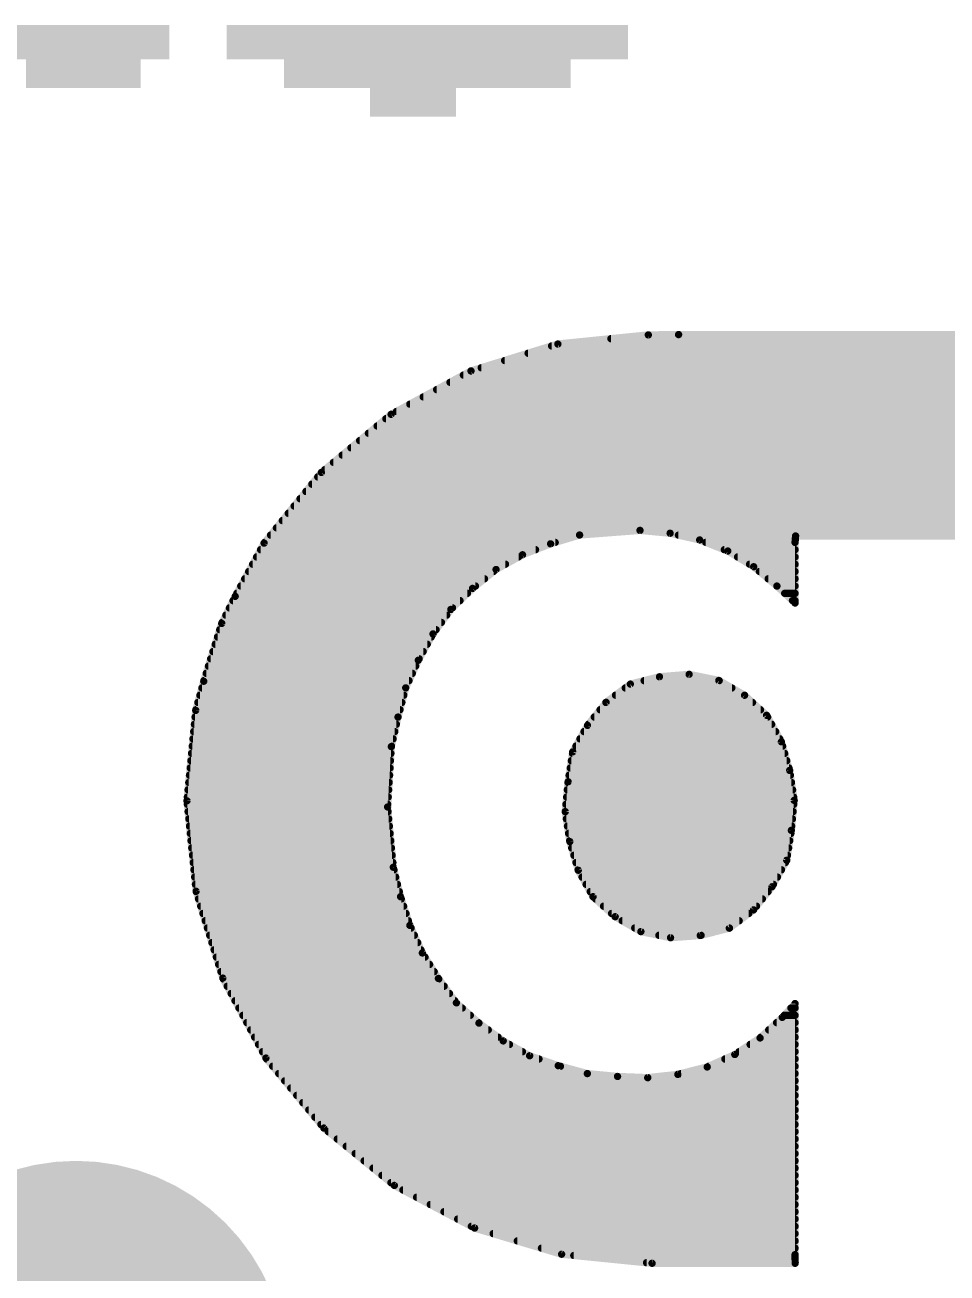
# Model space of a CAD drawing. Extents: x -28.1 to 58.5, y -25.8 to 33.8.
# Drawn here: x 19.469 to 21.078, y 7.157 to 9.336 of the extents above; entities that cross this region are included whole.
import ezdxf

# ---------------------------------------------------------------- set-up
doc = ezdxf.new("R2010")
doc.units = 0
for name, color, linetype in [('18', 110, 'CONTINUOUS'), ('21', 253, 'CONTINUOUS'), ('22', 253, 'CONTINUOUS')]:
    doc.layers.add(name, color=color, linetype=linetype)

# ---------------------------------------------------------------- blocks, each defined once
blk = doc.blocks.new('RECT')
blk.add_solid([(-0.5, -0.5), (0.5, -0.5), (-0.5, 0.5), (0.5, 0.5)])
blk = doc.blocks.new('ROUNDV')
at = {"const_width": 0.5}
blk.add_lwpolyline([(0, -0.25, 1), (0, 0.25, 1), (0, -0.25)], format="xyb", dxfattribs=at)

msp = doc.modelspace()

# ---------------------------------------------------------------- linework, layer by layer
at = {"layer": '21', "const_width": 0.0127}
for points in [[(20.5566, 8.795), (20.3987, 8.7791)], [(20.6094, 8.7955), (20.5566, 8.795)], [(23.941, 8.7955), (20.6094, 8.7955)], [(20.3987, 8.7791), (20.2472, 8.7321)], [(20.3879, 8.7757), (24.1095, 8.7757)], [(20.4913, 8.7884), (24.0116, 8.7884)], [(20.3469, 8.763), (24.156, 8.763)], [(20.2472, 8.7321), (20.1079, 8.6563)], [(20.2651, 8.7376), (24.235, 8.7376)], [(20.306, 8.7503), (24.1969, 8.7503)], [(20.2107, 8.7122), (24.2926, 8.7122)], [(20.234, 8.7249), (24.2679, 8.7249)], [(20.1639, 8.6868), (24.3394, 8.6868)], [(20.1873, 8.6995), (24.316, 8.6995)], [(20.1406, 8.6741), (24.3628, 8.6741)], [(20.1079, 8.6563), (19.9861, 8.5548)], [(20.0987, 8.6487), (24.4028, 8.6487)], [(20.1172, 8.6614), (24.383, 8.6614)], [(20.0683, 8.6233), (24.4351, 8.6233)], [(20.0835, 8.636), (24.4197, 8.636)], [(20.053, 8.6106), (24.4505, 8.6106)], [(20.0226, 8.5852), (24.4813, 8.5852)], [(20.0378, 8.5979), (24.4659, 8.5979)], [(19.9921, 8.5598), (24.5088, 8.5598)], [(20.0073, 8.5725), (24.4958, 8.5725)], [(19.9861, 8.5548), (19.8863, 8.4316)], [(19.9696, 8.5344), (24.5336, 8.5344)], [(19.9799, 8.5471), (24.5218, 8.5471)], [(19.9593, 8.5217), (24.5441, 8.5217)], [(19.9387, 8.4963), (24.5651, 8.4963)], [(19.949, 8.509), (24.5546, 8.509)], [(19.9181, 8.4709), (24.586, 8.4709)], [(19.9284, 8.4836), (24.5756, 8.4836)], [(19.9078, 8.4582), (24.5964, 8.4582)], [(20.4367, 8.4457), (20.5421, 8.4538)], [(20.5421, 8.4538), (20.5946, 8.4488)], [(20.5946, 8.4488), (20.6461, 8.4371)], [(19.8863, 8.4316), (19.8359, 8.3387)], [(19.8873, 8.4328), (20.3941, 8.4328)], [(19.8976, 8.4455), (20.436, 8.4455)], [(20.3371, 8.4113), (20.3861, 8.4304)], [(20.3861, 8.4304), (20.4367, 8.4457)], [(20.6092, 8.4455), (24.0122, 8.4455)], [(20.6461, 8.4371), (20.6952, 8.4177)], [(20.6569, 8.4328), (20.8126, 8.4328)], [(20.8126, 8.4328), (20.8135, 8.4441)], [(20.8126, 8.327), (20.8126, 8.4328)], [(20.8135, 8.4441), (21.1186, 8.4441)], [(19.8732, 8.4074), (20.3302, 8.4074)], [(19.8801, 8.4201), (20.3598, 8.4201)], [(20.2909, 8.3855), (20.3371, 8.4113)], [(20.6892, 8.4201), (20.8126, 8.4201)], [(20.6952, 8.4177), (20.7404, 8.3904)], [(20.7123, 8.4074), (20.8126, 8.4074)], [(19.8594, 8.382), (20.2865, 8.382)], [(19.8663, 8.3947), (20.3074, 8.3947)], [(20.2499, 8.3525), (20.2909, 8.3855)], [(20.7332, 8.3947), (20.8126, 8.3947)], [(20.7404, 8.3904), (20.781, 8.3566)], [(20.7504, 8.382), (20.8126, 8.382)], [(19.8525, 8.3693), (20.2708, 8.3693)], [(20.7657, 8.3693), (20.8126, 8.3693)], [(19.8359, 8.3387), (19.8123, 8.2915)], [(19.8387, 8.3439), (20.2411, 8.3439)], [(19.8456, 8.3566), (20.255, 8.3566)], [(20.2121, 8.3158), (20.2499, 8.3525)], [(20.7809, 8.3566), (20.8126, 8.3566)], [(20.781, 8.3566), (20.8126, 8.327)], [(20.7945, 8.3439), (20.8126, 8.3439)], [(19.8258, 8.3185), (20.2149, 8.3185)], [(19.8321, 8.3312), (20.228, 8.3312)], [(20.181, 8.2731), (20.2121, 8.3158)], [(20.8081, 8.3312), (20.8126, 8.3312)], [(19.8195, 8.3058), (20.2048, 8.3058)], [(19.8123, 8.2915), (19.781, 8.1905)], [(19.8089, 8.2804), (20.1863, 8.2804)], [(19.8132, 8.2931), (20.1956, 8.2931)], [(20.1553, 8.2271), (20.181, 8.2731)], [(19.801, 8.255), (20.1709, 8.255)], [(19.805, 8.2677), (20.178, 8.2677)], [(19.7931, 8.2296), (20.1567, 8.2296)], [(19.7971, 8.2423), (20.1638, 8.2423)], [(19.7892, 8.2169), (20.1507, 8.2169)], [(20.1334, 8.179), (20.1553, 8.2271)], [(19.781, 8.1905), (19.767, 8.1396)], [(19.7813, 8.1915), (20.1391, 8.1915)], [(19.7853, 8.2042), (20.1449, 8.2042)], [(20.5252, 8.1854), (20.4829, 8.1537)], [(20.576, 8.1983), (20.5252, 8.1854)], [(20.5493, 8.1915), (20.6802, 8.1915)], [(20.6278, 8.2025), (20.576, 8.1983)], [(20.6796, 8.1919), (20.6278, 8.2025)], [(20.7245, 8.166), (20.6796, 8.1919)], [(19.7743, 8.1661), (20.13, 8.1661)], [(19.7778, 8.1788), (20.1333, 8.1788)], [(20.1199, 8.1279), (20.1334, 8.179)], [(20.4994, 8.1661), (20.7243, 8.1661)], [(20.5164, 8.1788), (20.7023, 8.1788)], [(20.763, 8.131), (20.7245, 8.166)], [(19.7708, 8.1534), (20.1266, 8.1534)], [(20.4829, 8.1537), (20.4505, 8.1134)], [(20.4826, 8.1534), (20.7384, 8.1534)], [(19.767, 8.1396), (19.7518, 7.9818)], [(19.7659, 8.128), (20.1199, 8.128)], [(19.7673, 8.1407), (20.1233, 8.1407)], [(20.1083, 8.0764), (20.1199, 8.1279)], [(20.4622, 8.128), (20.7647, 8.128)], [(20.4724, 8.1407), (20.7523, 8.1407)], [(20.7887, 8.0848), (20.763, 8.131)], [(19.7635, 8.1026), (20.1142, 8.1026)], [(19.7647, 8.1153), (20.117, 8.1153)], [(20.4505, 8.1134), (20.4247, 8.0673)], [(20.4444, 8.1026), (20.7788, 8.1026)], [(20.452, 8.1153), (20.7717, 8.1153)], [(19.761, 8.0772), (20.1084, 8.0772)], [(19.7622, 8.0899), (20.1113, 8.0899)], [(20.1017, 7.971), (20.1083, 8.0764)], [(20.4303, 8.0772), (20.7909, 8.0772)], [(20.4373, 8.0899), (20.7859, 8.0899)], [(20.8031, 8.0347), (20.7887, 8.0848)], [(19.7598, 8.0645), (20.1075, 8.0645)], [(20.4247, 8.0673), (20.4167, 8.015)], [(20.4243, 8.0645), (20.7945, 8.0645)], [(19.7573, 8.0391), (20.106, 8.0391)], [(19.7586, 8.0518), (20.1067, 8.0518)], [(20.4204, 8.0391), (20.8019, 8.0391)], [(20.4223, 8.0518), (20.7982, 8.0518)], [(20.8111, 7.9825), (20.8031, 8.0347)], [(19.7549, 8.0137), (20.1044, 8.0137)], [(19.7561, 8.0264), (20.1052, 8.0264)], [(20.4167, 8.015), (20.4116, 7.9628)], [(20.4165, 8.0137), (20.8063, 8.0137)], [(20.4184, 8.0264), (20.8044, 8.0264)], [(19.7536, 8.001), (20.1036, 8.001)], [(20.4153, 8.001), (20.8083, 8.001)], [(19.7518, 7.9818), (19.7677, 7.8239)], [(19.7524, 7.9883), (20.1028, 7.9883)], [(19.7524, 7.9756), (20.102, 7.9756)], [(20.1117, 7.8658), (20.1017, 7.971)], [(20.4129, 7.9756), (20.8104, 7.9756)], [(20.4141, 7.9883), (20.8102, 7.9883)], [(20.8061, 7.9302), (20.8111, 7.9825)], [(19.7537, 7.9629), (20.1025, 7.9629)], [(19.755, 7.9502), (20.1037, 7.9502)], [(20.4116, 7.9629), (20.8092, 7.9629)], [(20.4116, 7.9628), (20.4197, 7.9105)], [(20.4136, 7.9502), (20.808, 7.9502)], [(19.7562, 7.9375), (20.1049, 7.9375)], [(19.7575, 7.9248), (20.1061, 7.9248)], [(20.4155, 7.9375), (20.8068, 7.9375)], [(20.4175, 7.9248), (20.8053, 7.9248)], [(20.7981, 7.878), (20.8061, 7.9302)], [(19.7588, 7.9121), (20.1073, 7.9121)], [(20.4194, 7.9121), (20.8033, 7.9121)], [(20.4197, 7.9105), (20.4343, 7.8606)], [(19.7601, 7.8994), (20.1085, 7.8994)], [(19.7614, 7.8867), (20.1097, 7.8867)], [(20.4229, 7.8994), (20.8014, 7.8994)], [(20.4267, 7.8867), (20.7994, 7.8867)], [(19.7627, 7.874), (20.1109, 7.874)], [(19.7639, 7.8613), (20.1128, 7.8613)], [(20.1243, 7.8145), (20.1117, 7.8658)], [(20.4304, 7.874), (20.7959, 7.874)], [(20.4341, 7.8613), (20.7888, 7.8613)], [(20.4343, 7.8606), (20.4601, 7.8144)], [(20.7725, 7.8318), (20.7981, 7.878)], [(19.7652, 7.8486), (20.1159, 7.8486)], [(20.441, 7.8486), (20.7818, 7.8486)], [(19.7665, 7.8359), (20.119, 7.8359)], [(19.7677, 7.8239), (19.8143, 7.6723)], [(19.7679, 7.8232), (20.1222, 7.8232)], [(20.1406, 7.7644), (20.1243, 7.8145)], [(20.4481, 7.8359), (20.7748, 7.8359)], [(20.4552, 7.8232), (20.7656, 7.8232)], [(20.7401, 7.7913), (20.7725, 7.8318)], [(19.7718, 7.8105), (20.1256, 7.8105)], [(19.7757, 7.7978), (20.1297, 7.7978)], [(20.4601, 7.8144), (20.4987, 7.7795)], [(20.4644, 7.8105), (20.7555, 7.8105)], [(20.4785, 7.7978), (20.7453, 7.7978)], [(19.7796, 7.7851), (20.1338, 7.7851)], [(19.7835, 7.7724), (20.138, 7.7724)], [(20.4925, 7.7851), (20.7319, 7.7851)], [(20.4987, 7.7795), (20.5436, 7.7535)], [(20.511, 7.7724), (20.7151, 7.7724)], [(20.698, 7.7595), (20.7401, 7.7913)], [(19.7874, 7.7597), (20.1427, 7.7597)], [(20.1624, 7.7162), (20.1406, 7.7644)], [(20.5329, 7.7597), (20.6982, 7.7597)], [(20.5436, 7.7535), (20.5954, 7.7428)], [(20.6471, 7.7466), (20.698, 7.7595)], [(19.7913, 7.747), (20.1484, 7.747)], [(19.7952, 7.7343), (20.1542, 7.7343)], [(20.5751, 7.747), (20.6486, 7.747)], [(20.5954, 7.7428), (20.6471, 7.7466)], [(19.7991, 7.7216), (20.1599, 7.7216)], [(19.803, 7.7089), (20.167, 7.7089)], [(20.1904, 7.6716), (20.1624, 7.7162)], [(19.807, 7.6962), (20.175, 7.6962)], [(19.8109, 7.6835), (20.183, 7.6835)], [(19.8143, 7.6723), (19.8895, 7.5327)], [(19.8151, 7.6708), (20.191, 7.6708)], [(20.2217, 7.6291), (20.1904, 7.6716)], [(19.8219, 7.6581), (20.2004, 7.6581)], [(19.8288, 7.6454), (20.2097, 7.6454)], [(19.8356, 7.6327), (20.2191, 7.6327)], [(19.8424, 7.62), (20.2319, 7.62)], [(20.2611, 7.5938), (20.2217, 7.6291)], [(20.8126, 7.6278), (20.7903, 7.6037)], [(20.8054, 7.62), (20.8126, 7.62)], [(20.8126, 7.1895), (20.8126, 7.6278)], [(19.8493, 7.6073), (20.246, 7.6073)], [(20.7903, 7.6037), (20.7516, 7.5679)], [(20.7936, 7.6073), (20.8126, 7.6073)], [(19.8561, 7.5946), (20.2602, 7.5946)], [(19.863, 7.5819), (20.2773, 7.5819)], [(20.3034, 7.5626), (20.2611, 7.5938)], [(20.7667, 7.5819), (20.8126, 7.5819)], [(20.7804, 7.5946), (20.8126, 7.5946)], [(19.8698, 7.5692), (20.2945, 7.5692)], [(19.8766, 7.5565), (20.3144, 7.5565)], [(20.3495, 7.5367), (20.3034, 7.5626)], [(20.7516, 7.5679), (20.7074, 7.5389)], [(20.7342, 7.5565), (20.8126, 7.5565)], [(20.753, 7.5692), (20.8126, 7.5692)], [(19.8835, 7.5438), (20.337, 7.5438)], [(19.8895, 7.5327), (19.9906, 7.4105)], [(20.3994, 7.5195), (20.3495, 7.5367)], [(20.7074, 7.5389), (20.6593, 7.5172)], [(20.7149, 7.5438), (20.8126, 7.5438)], [(19.8907, 7.5311), (20.3658, 7.5311)], [(19.9013, 7.5184), (20.4033, 7.5184)], [(20.4502, 7.5056), (20.3994, 7.5195)], [(20.6593, 7.5172), (20.6081, 7.5043)], [(20.662, 7.5184), (20.8126, 7.5184)], [(20.6901, 7.5311), (20.8126, 7.5311)], [(19.9118, 7.5057), (20.45, 7.5057)], [(19.9223, 7.493), (20.8126, 7.493)], [(20.5029, 7.5006), (20.4502, 7.5056)], [(20.5556, 7.4985), (20.5029, 7.5006)], [(20.6081, 7.5043), (20.5556, 7.4985)], [(20.6137, 7.5057), (20.8126, 7.5057)], [(19.9328, 7.4803), (20.8126, 7.4803)], [(19.9433, 7.4676), (20.8126, 7.4676)], [(19.9538, 7.4549), (20.8126, 7.4549)], [(19.9643, 7.4422), (20.8126, 7.4422)], [(19.9748, 7.4295), (20.8126, 7.4295)], [(19.9854, 7.4168), (20.8126, 7.4168)], [(19.9906, 7.4105), (20.1135, 7.3104)], [(19.9984, 7.4041), (20.8126, 7.4041)], [(20.014, 7.3914), (20.8126, 7.3914)], [(20.0296, 7.3787), (20.8126, 7.3787)], [(20.0452, 7.366), (20.8126, 7.366)], [(20.0608, 7.3533), (20.8126, 7.3533)], [(20.0764, 7.3406), (20.8126, 7.3406)], [(20.092, 7.3279), (20.8126, 7.3279)], [(20.1076, 7.3152), (20.8126, 7.3152)], [(20.1135, 7.3104), (20.2535, 7.236)], [(20.1284, 7.3025), (20.8126, 7.3025)], [(20.1523, 7.2898), (20.8126, 7.2898)], [(20.1762, 7.2771), (20.8126, 7.2771)], [(20.2001, 7.2644), (20.8126, 7.2644)], [(20.224, 7.2517), (20.8126, 7.2517)], [(20.2479, 7.239), (20.8126, 7.239)], [(20.2535, 7.236), (20.4053, 7.1903)], [(20.2859, 7.2263), (20.8126, 7.2263)], [(20.328, 7.2136), (20.8126, 7.2136)], [(20.3702, 7.2009), (20.8126, 7.2009)], [(20.4053, 7.1903), (20.5631, 7.1745)], [(20.4266, 7.1882), (20.8126, 7.1882)], [(20.8128, 7.1745), (20.8126, 7.1895)], [(20.5535, 7.1755), (20.8128, 7.1755)], [(20.5631, 7.1745), (20.8128, 7.1745)]]:
    msp.add_lwpolyline(points, dxfattribs=at)
at = {"layer": '21', "const_width": 0.0064}
for points in [[(20.5566, 8.7982, 1), (20.5566, 8.7918)], [(20.5569, 8.7918, 1), (20.5563, 8.7981)], [(20.6094, 8.7987, 1), (20.6094, 8.7923)], [(20.6095, 8.7924, 1), (20.6094, 8.7987)], [(20.3879, 8.7789, 1), (20.3879, 8.7725)], [(20.3984, 8.7822, 1), (20.3991, 8.7759)], [(20.3997, 8.776, 1), (20.3978, 8.7821)], [(20.4913, 8.7916, 1), (20.4913, 8.7852)], [(20.3469, 8.7662, 1), (20.3469, 8.7598)], [(20.2463, 8.7351, 1), (20.2482, 8.729)], [(20.2487, 8.7293, 1), (20.2457, 8.7349)], [(20.2651, 8.7408, 1), (20.2651, 8.7344)], [(20.306, 8.7535, 1), (20.306, 8.7471)], [(20.2107, 8.7154, 1), (20.2107, 8.709)], [(20.234, 8.7281, 1), (20.234, 8.7217)], [(20.1639, 8.69, 1), (20.1639, 8.6836)], [(20.1873, 8.7027, 1), (20.1873, 8.6963)], [(20.1406, 8.6773, 1), (20.1406, 8.6709)], [(20.0987, 8.6519, 1), (20.0987, 8.6455)], [(20.1064, 8.6591, 1), (20.1094, 8.6535)], [(20.1099, 8.6539, 1), (20.1058, 8.6588)], [(20.1172, 8.6646, 1), (20.1172, 8.6582)], [(20.0683, 8.6265, 1), (20.0683, 8.6201)], [(20.0835, 8.6392, 1), (20.0835, 8.6328)], [(20.053, 8.6138, 1), (20.053, 8.6074)], [(20.0226, 8.5884, 1), (20.0226, 8.582)], [(20.0378, 8.6011, 1), (20.0378, 8.5947)], [(19.9921, 8.563, 1), (19.9921, 8.5566)], [(20.0073, 8.5757, 1), (20.0073, 8.5693)], [(19.9696, 8.5376, 1), (19.9696, 8.5312)], [(19.9799, 8.5503, 1), (19.9799, 8.5439)], [(19.9841, 8.5572, 1), (19.9881, 8.5524)], [(19.9886, 8.5528, 1), (19.9836, 8.5568)], [(19.9593, 8.5249, 1), (19.9593, 8.5185)], [(19.9387, 8.4995, 1), (19.9387, 8.4931)], [(19.949, 8.5122, 1), (19.949, 8.5058)], [(19.9181, 8.4741, 1), (19.9181, 8.4677)], [(19.9284, 8.4868, 1), (19.9284, 8.4804)], [(19.9078, 8.4614, 1), (19.9078, 8.455)], [(20.5424, 8.4569, 1), (20.5418, 8.4506)], [(20.5423, 8.4506, 1), (20.5418, 8.457)], [(20.5954, 8.4519, 1), (20.5939, 8.4457)], [(20.5943, 8.4457, 1), (20.5949, 8.452)], [(19.8838, 8.4336, 1), (19.8888, 8.4296)], [(19.8891, 8.4301, 1), (19.8835, 8.4331)], [(19.8873, 8.436, 1), (19.8873, 8.4296)], [(19.8976, 8.4487, 1), (19.8976, 8.4423)], [(20.3852, 8.4334, 1), (20.3871, 8.4273)], [(20.3873, 8.4274, 1), (20.385, 8.4333)], [(20.3941, 8.4296, 1), (20.3941, 8.436)], [(20.4365, 8.4489, 1), (20.437, 8.4425)], [(20.4377, 8.4427, 1), (20.4358, 8.4487)], [(20.436, 8.4423, 1), (20.436, 8.4487)], [(20.6092, 8.4487, 1), (20.6092, 8.4423)], [(20.6473, 8.44, 1), (20.645, 8.4341)], [(20.6454, 8.434, 1), (20.6468, 8.4402)], [(20.6569, 8.436, 1), (20.6569, 8.4296)], [(20.8158, 8.4328, 1), (20.8094, 8.4328)], [(20.8094, 8.4331, 1), (20.8158, 8.4325)], [(20.8135, 8.4473, 1), (20.8135, 8.4409)], [(20.8167, 8.4438, 1), (20.8104, 8.4443)], [(20.8126, 8.4296, 1), (20.8126, 8.436)], [(19.8732, 8.4106, 1), (19.8732, 8.4042)], [(19.8801, 8.4233, 1), (19.8801, 8.4169)], [(20.3302, 8.4042, 1), (20.3302, 8.4106)], [(20.336, 8.4142, 1), (20.3383, 8.4083)], [(20.3387, 8.4085, 1), (20.3356, 8.414)], [(20.3598, 8.4169, 1), (20.3598, 8.4233)], [(20.6892, 8.4233, 1), (20.6892, 8.4169)], [(20.6969, 8.4204, 1), (20.6936, 8.415)], [(20.6941, 8.4148, 1), (20.6964, 8.4207)], [(20.7123, 8.4106, 1), (20.7123, 8.4042)], [(20.8126, 8.4169, 1), (20.8126, 8.4233)], [(20.8126, 8.4042, 1), (20.8126, 8.4106)], [(19.8594, 8.3852, 1), (19.8594, 8.3788)], [(19.8663, 8.3979, 1), (19.8663, 8.3915)], [(20.2865, 8.3788, 1), (20.2865, 8.3852)], [(20.2894, 8.3883, 1), (20.2925, 8.3828)], [(20.2929, 8.3831, 1), (20.2889, 8.388)], [(20.3074, 8.3915, 1), (20.3074, 8.3979)], [(20.7332, 8.3979, 1), (20.7332, 8.3915)], [(20.7424, 8.3928, 1), (20.7384, 8.3879)], [(20.7388, 8.3876, 1), (20.742, 8.3931)], [(20.7504, 8.3852, 1), (20.7504, 8.3788)], [(20.8126, 8.3915, 1), (20.8126, 8.3979)], [(20.8126, 8.3788, 1), (20.8126, 8.3852)], [(19.8525, 8.3725, 1), (19.8525, 8.3661)], [(20.2708, 8.3661, 1), (20.2708, 8.3725)], [(20.7657, 8.3725, 1), (20.7657, 8.3661)], [(20.8126, 8.3661, 1), (20.8126, 8.3725)], [(19.8387, 8.3372, 1), (19.833, 8.3401)], [(19.8387, 8.3471, 1), (19.8387, 8.3407)], [(19.8456, 8.3598, 1), (19.8456, 8.3534)], [(20.2411, 8.3407, 1), (20.2411, 8.3471)], [(20.2479, 8.355, 1), (20.2519, 8.35)], [(20.2521, 8.3502, 1), (20.2477, 8.3548)], [(20.255, 8.3534, 1), (20.255, 8.3598)], [(20.7809, 8.3598, 1), (20.7809, 8.3534)], [(20.7831, 8.3589, 1), (20.7788, 8.3542)], [(20.7789, 8.3541, 1), (20.783, 8.359)], [(20.7945, 8.3471, 1), (20.7945, 8.3407)], [(20.8126, 8.3534, 1), (20.8126, 8.3598)], [(20.8126, 8.3407, 1), (20.8126, 8.3471)], [(19.8258, 8.3217, 1), (19.8258, 8.3153)], [(19.8321, 8.3344, 1), (19.8321, 8.328)], [(19.8331, 8.3402, 1), (19.8386, 8.3371)], [(20.2147, 8.3139, 1), (20.2096, 8.3177)], [(20.2149, 8.3153, 1), (20.2149, 8.3217)], [(20.228, 8.328, 1), (20.228, 8.3344)], [(20.8081, 8.3344, 1), (20.8081, 8.328)], [(20.8094, 8.327, 1), (20.8158, 8.327)], [(20.8104, 8.3247, 1), (20.8148, 8.3293)], [(20.8126, 8.328, 1), (20.8126, 8.3344)], [(19.8195, 8.309, 1), (19.8195, 8.3026)], [(20.2048, 8.3026, 1), (20.2048, 8.309)], [(20.2099, 8.3181, 1), (20.2143, 8.3135)], [(19.8089, 8.2836, 1), (19.8089, 8.2772)], [(19.8095, 8.2929, 1), (19.8152, 8.29)], [(19.8154, 8.2905, 1), (19.8093, 8.2924)], [(19.8132, 8.2963, 1), (19.8132, 8.2899)], [(20.1837, 8.2715, 1), (20.1782, 8.2746)], [(20.1863, 8.2772, 1), (20.1863, 8.2836)], [(20.1956, 8.2899, 1), (20.1956, 8.2963)], [(19.801, 8.2582, 1), (19.801, 8.2518)], [(19.805, 8.2709, 1), (19.805, 8.2645)], [(20.1709, 8.2518, 1), (20.1709, 8.2582)], [(20.1784, 8.2749, 1), (20.1835, 8.2712)], [(20.178, 8.2645, 1), (20.178, 8.2709)], [(19.7931, 8.2328, 1), (19.7931, 8.2264)], [(19.7971, 8.2455, 1), (19.7971, 8.2391)], [(20.1567, 8.2264, 1), (20.1567, 8.2328)], [(20.1638, 8.2391, 1), (20.1638, 8.2455)], [(19.7892, 8.2201, 1), (19.7892, 8.2137)], [(20.1507, 8.2137, 1), (20.1507, 8.2201)], [(20.1526, 8.2286, 1), (20.1581, 8.2256)], [(20.1582, 8.2258, 1), (20.1525, 8.2284)], [(19.784, 8.1896, 1), (19.7779, 8.1913)], [(19.778, 8.1914, 1), (19.784, 8.1895)], [(19.7813, 8.1947, 1), (19.7813, 8.1883)], [(19.7853, 8.2074, 1), (19.7853, 8.201)], [(20.1391, 8.1883, 1), (20.1391, 8.1947)], [(20.1449, 8.201, 1), (20.1449, 8.2074)], [(20.5245, 8.1885, 1), (20.526, 8.1823)], [(20.5271, 8.1829, 1), (20.5233, 8.188)], [(20.5493, 8.1947, 1), (20.5493, 8.1883)], [(20.5758, 8.2014, 1), (20.5763, 8.1951)], [(20.5768, 8.1952, 1), (20.5752, 8.2013)], [(20.6284, 8.2056, 1), (20.6272, 8.1994)], [(20.6281, 8.1994, 1), (20.6275, 8.2057)], [(20.6812, 8.1946, 1), (20.678, 8.1891)], [(20.6789, 8.1888, 1), (20.6802, 8.195)], [(20.6802, 8.1883, 1), (20.6802, 8.1947)], [(19.7743, 8.1693, 1), (19.7743, 8.1629)], [(19.7778, 8.182, 1), (19.7778, 8.1756)], [(20.13, 8.1629, 1), (20.13, 8.1693)], [(20.1305, 8.1803, 1), (20.1362, 8.1777)], [(20.1364, 8.1782, 1), (20.1303, 8.1798)], [(20.1333, 8.1756, 1), (20.1333, 8.182)], [(20.4994, 8.1693, 1), (20.4994, 8.1629)], [(20.5164, 8.182, 1), (20.5164, 8.1756)], [(20.7023, 8.1756, 1), (20.7023, 8.182)], [(20.7266, 8.1683, 1), (20.7224, 8.1636)], [(20.7229, 8.1632, 1), (20.7261, 8.1687)], [(20.7243, 8.1629, 1), (20.7243, 8.1693)], [(19.7708, 8.1566, 1), (19.7708, 8.1502)], [(20.1266, 8.1502, 1), (20.1266, 8.1566)], [(20.4826, 8.1566, 1), (20.4826, 8.1502)], [(20.481, 8.1563, 1), (20.4848, 8.1512)], [(20.4854, 8.1517, 1), (20.4804, 8.1557)], [(20.7384, 8.1502, 1), (20.7384, 8.1566)], [(19.7659, 8.1312, 1), (19.7659, 8.1248)], [(19.7702, 8.1393, 1), (19.7639, 8.1399)], [(19.764, 8.1404, 1), (19.7701, 8.1388)], [(19.7673, 8.1439, 1), (19.7673, 8.1375)], [(20.1168, 8.1287, 1), (20.123, 8.1271)], [(20.123, 8.1272, 1), (20.1168, 8.1286)], [(20.1199, 8.1248, 1), (20.1199, 8.1312)], [(20.1233, 8.1375, 1), (20.1233, 8.1439)], [(20.4622, 8.1312, 1), (20.4622, 8.1248)], [(20.4724, 8.1439, 1), (20.4724, 8.1375)], [(20.7523, 8.1375, 1), (20.7523, 8.1439)], [(20.7658, 8.1325, 1), (20.7602, 8.1294)], [(20.7609, 8.1286, 1), (20.7651, 8.1333)], [(20.7647, 8.1248, 1), (20.7647, 8.1312)], [(19.7635, 8.1058, 1), (19.7635, 8.0994)], [(19.7647, 8.1185, 1), (19.7647, 8.1121)], [(20.1142, 8.0994, 1), (20.1142, 8.1058)], [(20.117, 8.1121, 1), (20.117, 8.1185)], [(20.4444, 8.1058, 1), (20.4444, 8.0994)], [(20.448, 8.1154, 1), (20.4529, 8.1114)], [(20.4532, 8.1119, 1), (20.4477, 8.115)], [(20.452, 8.1185, 1), (20.452, 8.1121)], [(20.7717, 8.1121, 1), (20.7717, 8.1185)], [(20.7788, 8.0994, 1), (20.7788, 8.1058)], [(19.761, 8.0804, 1), (19.761, 8.074)], [(19.7622, 8.0931, 1), (19.7622, 8.0867)], [(20.1114, 8.0762, 1), (20.1051, 8.0766)], [(20.1084, 8.074, 1), (20.1084, 8.0804)], [(20.1113, 8.0867, 1), (20.1113, 8.0931)], [(20.4303, 8.0804, 1), (20.4303, 8.074)], [(20.4373, 8.0931, 1), (20.4373, 8.0867)], [(20.7918, 8.0857, 1), (20.7857, 8.0839)], [(20.7859, 8.0867, 1), (20.7859, 8.0931)], [(20.7859, 8.0833, 1), (20.7915, 8.0863)], [(20.7909, 8.074, 1), (20.7909, 8.0804)], [(19.7598, 8.0677, 1), (19.7598, 8.0613)], [(20.1052, 8.0771, 1), (20.1114, 8.0757)], [(20.1075, 8.0613, 1), (20.1075, 8.0677)], [(20.4243, 8.0677, 1), (20.4243, 8.0613)], [(20.4219, 8.0688, 1), (20.4275, 8.0657)], [(20.4278, 8.0668, 1), (20.4216, 8.0677)], [(20.7945, 8.0613, 1), (20.7945, 8.0677)], [(19.7573, 8.0423, 1), (19.7573, 8.0359)], [(19.7586, 8.055, 1), (19.7586, 8.0486)], [(20.106, 8.0359, 1), (20.106, 8.0423)], [(20.1067, 8.0486, 1), (20.1067, 8.055)], [(20.4204, 8.0423, 1), (20.4204, 8.0359)], [(20.4223, 8.055, 1), (20.4223, 8.0486)], [(20.7982, 8.0486, 1), (20.7982, 8.055)], [(20.8063, 8.0352, 1), (20.8, 8.0343)], [(20.8001, 8.0339, 1), (20.8062, 8.0356)], [(20.8019, 8.0359, 1), (20.8019, 8.0423)], [(19.7549, 8.0169, 1), (19.7549, 8.0105)], [(19.7561, 8.0296, 1), (19.7561, 8.0232)], [(20.1044, 8.0105, 1), (20.1044, 8.0169)], [(20.1052, 8.0232, 1), (20.1052, 8.0296)], [(20.4165, 8.0169, 1), (20.4165, 8.0105)], [(20.4198, 8.0147, 1), (20.4135, 8.0153)], [(20.4135, 8.0155, 1), (20.4198, 8.0145)], [(20.4184, 8.0296, 1), (20.4184, 8.0232)], [(20.8044, 8.0232, 1), (20.8044, 8.0296)], [(20.8063, 8.0105, 1), (20.8063, 8.0169)], [(19.7536, 8.0042, 1), (19.7536, 7.9978)], [(20.1036, 7.9978, 1), (20.1036, 8.0042)], [(20.4153, 8.0042, 1), (20.4153, 7.9978)], [(20.8083, 7.9978, 1), (20.8083, 8.0042)], [(19.7549, 7.9821, 1), (19.7486, 7.9814)], [(19.7486, 7.9821, 1), (19.7549, 7.9815)], [(19.7524, 7.9915, 1), (19.7524, 7.9851)], [(19.7524, 7.9788, 1), (19.7524, 7.9724)], [(20.1049, 7.9713, 1), (20.0986, 7.9707)], [(20.0986, 7.9712, 1), (20.1049, 7.9708)], [(20.102, 7.9724, 1), (20.102, 7.9788)], [(20.1028, 7.9851, 1), (20.1028, 7.9915)], [(20.4129, 7.9788, 1), (20.4129, 7.9724)], [(20.4141, 7.9915, 1), (20.4141, 7.9851)], [(20.8142, 7.9822, 1), (20.8079, 7.9828)], [(20.8079, 7.982, 1), (20.8142, 7.983)], [(20.8102, 7.9851, 1), (20.8102, 7.9915)], [(20.8104, 7.9724, 1), (20.8104, 7.9788)], [(19.7537, 7.9661, 1), (19.7537, 7.9597)], [(19.755, 7.9534, 1), (19.755, 7.947)], [(20.1025, 7.9597, 1), (20.1025, 7.9661)], [(20.1037, 7.947, 1), (20.1037, 7.9534)], [(20.4116, 7.9661, 1), (20.4116, 7.9597)], [(20.4148, 7.9633, 1), (20.4085, 7.9623)], [(20.4085, 7.9631, 1), (20.4148, 7.9625)], [(20.4136, 7.9534, 1), (20.4136, 7.947)], [(20.808, 7.947, 1), (20.808, 7.9534)], [(20.8092, 7.9597, 1), (20.8092, 7.9661)], [(19.7562, 7.9407, 1), (19.7562, 7.9343)], [(19.7575, 7.928, 1), (19.7575, 7.9216)], [(20.1049, 7.9343, 1), (20.1049, 7.9407)], [(20.1061, 7.9216, 1), (20.1061, 7.928)], [(20.4155, 7.9407, 1), (20.4155, 7.9343)], [(20.4175, 7.928, 1), (20.4175, 7.9216)], [(20.8029, 7.9305, 1), (20.8093, 7.9299)], [(20.8092, 7.9297, 1), (20.803, 7.9307)], [(20.8053, 7.9216, 1), (20.8053, 7.928)], [(20.8068, 7.9343, 1), (20.8068, 7.9407)], [(19.7588, 7.9153, 1), (19.7588, 7.9089)], [(20.1073, 7.9089, 1), (20.1073, 7.9153)], [(20.4194, 7.9153, 1), (20.4194, 7.9089)], [(20.4227, 7.9114, 1), (20.4166, 7.9096)], [(20.4165, 7.91, 1), (20.4228, 7.911)], [(20.8033, 7.9089, 1), (20.8033, 7.9153)], [(19.7601, 7.9026, 1), (19.7601, 7.8962)], [(19.7614, 7.8899, 1), (19.7614, 7.8835)], [(20.1085, 7.8962, 1), (20.1085, 7.9026)], [(20.1097, 7.8835, 1), (20.1097, 7.8899)], [(20.4229, 7.9026, 1), (20.4229, 7.8962)], [(20.4267, 7.8899, 1), (20.4267, 7.8835)], [(20.7994, 7.8835, 1), (20.7994, 7.8899)], [(20.8014, 7.8962, 1), (20.8014, 7.9026)], [(19.7627, 7.8772, 1), (19.7627, 7.8708)], [(19.7639, 7.8645, 1), (19.7639, 7.8581)], [(20.1147, 7.8666, 1), (20.1086, 7.8651)], [(20.1085, 7.8655, 1), (20.1148, 7.8661)], [(20.1109, 7.8708, 1), (20.1109, 7.8772)], [(20.1128, 7.8581, 1), (20.1128, 7.8645)], [(20.4304, 7.8772, 1), (20.4304, 7.8708)], [(20.4341, 7.8645, 1), (20.4341, 7.8581)], [(20.4371, 7.8621, 1), (20.4316, 7.859)], [(20.4313, 7.8597, 1), (20.4374, 7.8614)], [(20.7888, 7.8581, 1), (20.7888, 7.8645)], [(20.7949, 7.8785, 1), (20.8012, 7.8775)], [(20.8009, 7.8764, 1), (20.7953, 7.8795)], [(20.7959, 7.8708, 1), (20.7959, 7.8772)], [(19.7652, 7.8518, 1), (19.7652, 7.8454)], [(20.1159, 7.8454, 1), (20.1159, 7.8518)], [(20.441, 7.8518, 1), (20.441, 7.8454)], [(20.7818, 7.8454, 1), (20.7818, 7.8518)], [(19.7665, 7.8391, 1), (19.7665, 7.8327)], [(19.7645, 7.8236, 1), (19.7709, 7.8242)], [(19.7707, 7.8248, 1), (19.7647, 7.823)], [(19.7679, 7.8264, 1), (19.7679, 7.82)], [(20.119, 7.8327, 1), (20.119, 7.8391)], [(20.1273, 7.8155, 1), (20.1213, 7.8135)], [(20.1222, 7.82, 1), (20.1222, 7.8264)], [(20.4481, 7.8391, 1), (20.4481, 7.8327)], [(20.4552, 7.8264, 1), (20.4552, 7.82)], [(20.7656, 7.82, 1), (20.7656, 7.8264)], [(20.7697, 7.8333, 1), (20.7752, 7.8302)], [(20.7749, 7.8298, 1), (20.77, 7.8337)], [(20.7748, 7.8327, 1), (20.7748, 7.8391)], [(19.7718, 7.8137, 1), (19.7718, 7.8073)], [(19.7757, 7.801, 1), (19.7757, 7.7946)], [(20.1212, 7.8137, 1), (20.1274, 7.8152)], [(20.1256, 7.8073, 1), (20.1256, 7.8137)], [(20.1297, 7.7946, 1), (20.1297, 7.801)], [(20.4622, 7.8168, 1), (20.458, 7.812)], [(20.4573, 7.8128, 1), (20.4629, 7.8159)], [(20.4644, 7.8137, 1), (20.4644, 7.8073)], [(20.4785, 7.801, 1), (20.4785, 7.7946)], [(20.7453, 7.7946, 1), (20.7453, 7.801)], [(20.7555, 7.8073, 1), (20.7555, 7.8137)], [(19.7796, 7.7883, 1), (19.7796, 7.7819)], [(19.7835, 7.7756, 1), (19.7835, 7.7692)], [(20.1338, 7.7819, 1), (20.1338, 7.7883)], [(20.138, 7.7692, 1), (20.138, 7.7756)], [(20.4925, 7.7883, 1), (20.4925, 7.7819)], [(20.5003, 7.7822, 1), (20.4971, 7.7768)], [(20.4966, 7.7771, 1), (20.5009, 7.7819)], [(20.511, 7.7756, 1), (20.511, 7.7692)], [(20.7151, 7.7692, 1), (20.7151, 7.7756)], [(20.7319, 7.7819, 1), (20.7319, 7.7883)], [(20.7377, 7.7933, 1), (20.7426, 7.7893)], [(20.7421, 7.7888, 1), (20.7382, 7.7939)], [(19.7874, 7.7629, 1), (19.7874, 7.7565)], [(20.1435, 7.7657, 1), (20.1377, 7.7631)], [(20.1375, 7.7634, 1), (20.1436, 7.7654)], [(20.1427, 7.7565, 1), (20.1427, 7.7629)], [(20.5329, 7.7629, 1), (20.5329, 7.7565)], [(20.5442, 7.7566, 1), (20.543, 7.7504)], [(20.542, 7.7507, 1), (20.5452, 7.7562)], [(20.696, 7.762, 1), (20.6999, 7.7569)], [(20.6987, 7.7564, 1), (20.6972, 7.7626)], [(20.6982, 7.7565, 1), (20.6982, 7.7629)], [(19.7913, 7.7502, 1), (19.7913, 7.7438)], [(19.7952, 7.7375, 1), (19.7952, 7.7311)], [(20.1484, 7.7438, 1), (20.1484, 7.7502)], [(20.1542, 7.7311, 1), (20.1542, 7.7375)], [(20.5751, 7.7502, 1), (20.5751, 7.7438)], [(20.5951, 7.746, 1), (20.5956, 7.7397)], [(20.5947, 7.7397, 1), (20.596, 7.7459)], [(20.6464, 7.7497, 1), (20.6479, 7.7436)], [(20.6474, 7.7435, 1), (20.6469, 7.7498)], [(20.6486, 7.7438, 1), (20.6486, 7.7502)], [(19.7991, 7.7248, 1), (19.7991, 7.7184)], [(19.803, 7.7121, 1), (19.803, 7.7057)], [(20.1651, 7.7179, 1), (20.1597, 7.7145)], [(20.1595, 7.7149, 1), (20.1653, 7.7175)], [(20.1599, 7.7184, 1), (20.1599, 7.7248)], [(20.167, 7.7057, 1), (20.167, 7.7121)], [(19.807, 7.6994, 1), (19.807, 7.693)], [(20.175, 7.693, 1), (20.175, 7.6994)], [(19.8109, 7.6867, 1), (19.8109, 7.6803)], [(19.8171, 7.6738, 1), (19.8115, 7.6708)], [(19.8113, 7.6714, 1), (19.8173, 7.6732)], [(19.8151, 7.674, 1), (19.8151, 7.6676)], [(20.183, 7.6803, 1), (20.183, 7.6867)], [(20.193, 7.6735, 1), (20.1878, 7.6698)], [(20.1877, 7.6699, 1), (20.1931, 7.6733)], [(20.191, 7.6676, 1), (20.191, 7.674)], [(19.8219, 7.6613, 1), (19.8219, 7.6549)], [(19.8288, 7.6486, 1), (19.8288, 7.6422)], [(20.2004, 7.6549, 1), (20.2004, 7.6613)], [(20.2097, 7.6422, 1), (20.2097, 7.6486)], [(19.8356, 7.6359, 1), (19.8356, 7.6295)], [(19.8424, 7.6232, 1), (19.8424, 7.6168)], [(20.2239, 7.6315, 1), (20.2196, 7.6267)], [(20.2191, 7.6295, 1), (20.2191, 7.6359)], [(20.2192, 7.6272, 1), (20.2243, 7.631)], [(20.2319, 7.6168, 1), (20.2319, 7.6232)], [(20.8054, 7.6232, 1), (20.8054, 7.6168)], [(20.8158, 7.6278, 1), (20.8094, 7.6278)], [(20.8149, 7.6256, 1), (20.8103, 7.6299)], [(20.8126, 7.6168, 1), (20.8126, 7.6232)], [(19.8493, 7.6105, 1), (19.8493, 7.6041)], [(20.246, 7.6041, 1), (20.246, 7.6105)], [(20.7879, 7.6059, 1), (20.7926, 7.6016)], [(20.7924, 7.6014, 1), (20.7881, 7.6061)], [(20.7936, 7.6105, 1), (20.7936, 7.6041)], [(20.8126, 7.6041, 1), (20.8126, 7.6105)], [(19.8561, 7.5978, 1), (19.8561, 7.5914)], [(19.863, 7.5851, 1), (19.863, 7.5787)], [(20.263, 7.5963, 1), (20.2592, 7.5912)], [(20.259, 7.5914, 1), (20.2632, 7.5962)], [(20.2602, 7.5914, 1), (20.2602, 7.5978)], [(20.2773, 7.5787, 1), (20.2773, 7.5851)], [(20.7667, 7.5851, 1), (20.7667, 7.5787)], [(20.7804, 7.5978, 1), (20.7804, 7.5914)], [(20.8126, 7.5914, 1), (20.8126, 7.5978)], [(20.8126, 7.5787, 1), (20.8126, 7.5851)], [(19.8698, 7.5724, 1), (19.8698, 7.566)], [(19.8766, 7.5597, 1), (19.8766, 7.5533)], [(20.2945, 7.566, 1), (20.2945, 7.5724)], [(20.305, 7.5654, 1), (20.3019, 7.5599)], [(20.3016, 7.5601, 1), (20.3053, 7.5652)], [(20.3144, 7.5533, 1), (20.3144, 7.5597)], [(20.7342, 7.5597, 1), (20.7342, 7.5533)], [(20.7494, 7.5702, 1), (20.7537, 7.5655)], [(20.753, 7.5724, 1), (20.753, 7.566)], [(20.7533, 7.5652, 1), (20.7498, 7.5705)], [(20.8126, 7.566, 1), (20.8126, 7.5724)], [(20.8126, 7.5533, 1), (20.8126, 7.5597)], [(19.8835, 7.547, 1), (19.8835, 7.5406)], [(19.8919, 7.5347, 1), (19.887, 7.5306)], [(20.337, 7.5406, 1), (20.337, 7.547)], [(20.3506, 7.5397, 1), (20.3485, 7.5337)], [(20.348, 7.534, 1), (20.3511, 7.5395)], [(20.7057, 7.5416, 1), (20.7092, 7.5363)], [(20.7087, 7.536, 1), (20.7061, 7.5418)], [(20.7149, 7.547, 1), (20.7149, 7.5406)], [(20.8126, 7.5406, 1), (20.8126, 7.547)], [(19.8867, 7.5312, 1), (19.8922, 7.5342)], [(19.8907, 7.5343, 1), (19.8907, 7.5279)], [(19.9013, 7.5216, 1), (19.9013, 7.5152)], [(20.3658, 7.5279, 1), (20.3658, 7.5343)], [(20.4002, 7.5225, 1), (20.3985, 7.5164)], [(20.3983, 7.5165, 1), (20.4004, 7.5225)], [(20.4033, 7.5152, 1), (20.4033, 7.5216)], [(20.658, 7.5201, 1), (20.6606, 7.5143)], [(20.6601, 7.5141, 1), (20.6585, 7.5203)], [(20.662, 7.5216, 1), (20.662, 7.5152)], [(20.6901, 7.5343, 1), (20.6901, 7.5279)], [(20.8126, 7.5279, 1), (20.8126, 7.5343)], [(20.8126, 7.5152, 1), (20.8126, 7.5216)], [(19.9118, 7.5089, 1), (19.9118, 7.5025)], [(19.9223, 7.4962, 1), (19.9223, 7.4898)], [(20.4505, 7.5088, 1), (20.4499, 7.5025)], [(20.4494, 7.5026, 1), (20.4511, 7.5087)], [(20.45, 7.5025, 1), (20.45, 7.5089)], [(20.503, 7.5038, 1), (20.5028, 7.4975)], [(20.5026, 7.4975, 1), (20.5032, 7.5038)], [(20.5552, 7.5016, 1), (20.5559, 7.4953)], [(20.5555, 7.4953, 1), (20.5557, 7.5017)], [(20.6073, 7.5074, 1), (20.6089, 7.5012)], [(20.6084, 7.5011, 1), (20.6077, 7.5074)], [(20.6137, 7.5089, 1), (20.6137, 7.5025)], [(20.8126, 7.5025, 1), (20.8126, 7.5089)], [(20.8126, 7.4898, 1), (20.8126, 7.4962)], [(19.9328, 7.4835, 1), (19.9328, 7.4771)], [(19.9433, 7.4708, 1), (19.9433, 7.4644)], [(20.8126, 7.4771, 1), (20.8126, 7.4835)], [(20.8126, 7.4644, 1), (20.8126, 7.4708)], [(19.9538, 7.4581, 1), (19.9538, 7.4517)], [(20.8126, 7.4517, 1), (20.8126, 7.4581)], [(19.9643, 7.4454, 1), (19.9643, 7.439)], [(19.9748, 7.4327, 1), (19.9748, 7.4263)], [(20.8126, 7.439, 1), (20.8126, 7.4454)], [(20.8126, 7.4263, 1), (20.8126, 7.4327)], [(19.9854, 7.42, 1), (19.9854, 7.4136)], [(19.9926, 7.413, 1), (19.9886, 7.408)], [(19.9881, 7.4085, 1), (19.993, 7.4125)], [(19.9984, 7.4073, 1), (19.9984, 7.4009)], [(20.8126, 7.4136, 1), (20.8126, 7.42)], [(20.8126, 7.4009, 1), (20.8126, 7.4073)], [(20.014, 7.3946, 1), (20.014, 7.3882)], [(20.8126, 7.3882, 1), (20.8126, 7.3946)], [(20.0296, 7.3819, 1), (20.0296, 7.3755)], [(20.0452, 7.3692, 1), (20.0452, 7.3628)], [(20.8126, 7.3755, 1), (20.8126, 7.3819)], [(20.8126, 7.3628, 1), (20.8126, 7.3692)], [(20.0608, 7.3565, 1), (20.0608, 7.3501)], [(20.0764, 7.3438, 1), (20.0764, 7.3374)], [(20.8126, 7.3501, 1), (20.8126, 7.3565)], [(20.8126, 7.3374, 1), (20.8126, 7.3438)], [(20.092, 7.3311, 1), (20.092, 7.3247)], [(20.1076, 7.3184, 1), (20.1076, 7.312)], [(20.8126, 7.3247, 1), (20.8126, 7.3311)], [(20.8126, 7.312, 1), (20.8126, 7.3184)], [(20.115, 7.3132, 1), (20.112, 7.3076)], [(20.1115, 7.3079, 1), (20.1155, 7.3129)], [(20.1284, 7.3057, 1), (20.1284, 7.2993)], [(20.8126, 7.2993, 1), (20.8126, 7.3057)], [(20.1523, 7.293, 1), (20.1523, 7.2866)], [(20.1762, 7.2803, 1), (20.1762, 7.2739)], [(20.8126, 7.2866, 1), (20.8126, 7.293)], [(20.8126, 7.2739, 1), (20.8126, 7.2803)], [(20.2001, 7.2676, 1), (20.2001, 7.2612)], [(20.224, 7.2549, 1), (20.224, 7.2485)], [(20.8126, 7.2612, 1), (20.8126, 7.2676)], [(20.8126, 7.2485, 1), (20.8126, 7.2549)], [(20.2479, 7.2422, 1), (20.2479, 7.2358)], [(20.2544, 7.2391, 1), (20.2526, 7.233)], [(20.252, 7.2332, 1), (20.255, 7.2389)], [(20.2859, 7.2295, 1), (20.2859, 7.2231)], [(20.8126, 7.2358, 1), (20.8126, 7.2422)], [(20.8126, 7.2231, 1), (20.8126, 7.2295)], [(20.328, 7.2168, 1), (20.328, 7.2104)], [(20.8126, 7.2104, 1), (20.8126, 7.2168)], [(20.3702, 7.2041, 1), (20.3702, 7.1977)], [(20.4056, 7.1935, 1), (20.405, 7.1872)], [(20.4044, 7.1873, 1), (20.4062, 7.1934)], [(20.4266, 7.1914, 1), (20.4266, 7.185)], [(20.8158, 7.1895, 1), (20.8094, 7.1895)], [(20.8094, 7.1895, 1), (20.8158, 7.1895)], [(20.8126, 7.1977, 1), (20.8126, 7.2041)], [(20.8126, 7.185, 1), (20.8126, 7.1914)], [(20.5535, 7.1787, 1), (20.5535, 7.1723)], [(20.5631, 7.1777, 1), (20.5631, 7.1714)], [(20.5628, 7.1714, 1), (20.5635, 7.1777)], [(20.8096, 7.1745, 1), (20.8159, 7.1746)], [(20.8128, 7.1723, 1), (20.8128, 7.1787)], [(20.8128, 7.1714, 1), (20.8128, 7.1777)]]:
    msp.add_lwpolyline(points, format="xyb", dxfattribs=at)

# ---------------------------------------------------------------- block references
at = {"layer": '18', "xscale": 0.7366, "yscale": 0.7366}
msp.add_blockref('ROUNDV', (19.558, 6.985), dxfattribs=at)
msp.add_blockref('ROUNDV', (19.558, 6.985), dxfattribs=at)
at = {"layer": '22', "rotation": 180}
for p, xscale, yscale in [((19.571, 9.306), 0.3, 0.06), ((20.171, 9.306), 0.7, 0.06), ((19.571, 9.251), 0.2, 0.05), ((20.171, 9.251), 0.5, 0.05), ((20.146, 9.201), 0.15, 0.05)]:
    msp.add_blockref('RECT', p, dxfattribs=dict(at, xscale=xscale, yscale=yscale))

doc.saveas('drawing.dxf')
